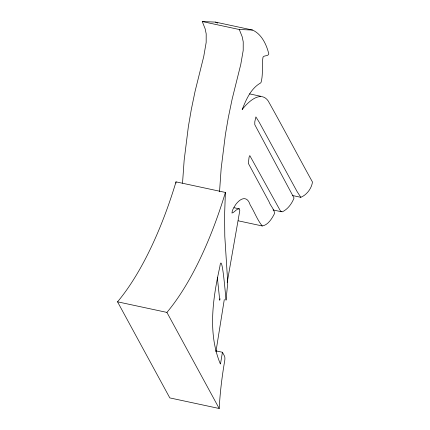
<?xml version="1.0" encoding="UTF-8"?>
<svg xmlns="http://www.w3.org/2000/svg" width="430" height="430" viewBox="0 0 430 430"><rect width="100%" height="100%" fill="white"/><g stroke="black" fill="none" stroke-linecap="round" stroke-linejoin="round"><path stroke-width="0.64" d="M182.524 183.169L184.142 160.401L188.378 126.511L191.275 109.661L195.102 91.203L203.745 56.47L206.169 42.462L206.196 33.857L205.131 28.762L202.261 21.548L215.451 22.097L252.491 30.041C261.676 34.045 266.562 44.736 268.815 53.911C267.868 56.653 264.273 55.035 263.02 57.099C261.628 65.252 263.321 73.847 261.161 81.985C261.048 82.71 260.446 83.151 259.811 83.425C250.523 89.16 246.046 99.851 242.154 109.596C247.594 102.41 260.333 89.978 268.116 100.83C283.23 127.715 297.555 155.036 312.465 182.03C311.659 188.447 306.654 194.962 300.812 197.305L292.362 195.494M219.531 191.78L221.176 168.345L225.411 134.456L228.308 117.605L232.135 99.147L240.778 64.409L243.203 50.407L243.229 41.801L242.171 36.706L239.295 29.514L252.491 30.041M175.961 183.132L176.02 181.858L225.401 192.447L224.589 214.823L224.793 236.231L227.438 277.861L227.384 286.547L226.029 300.172C225.772 298.382 221.977 249.405 219.854 266.713C212.85 298.269 207.593 333.481 220.38 363.979A0.79 0.29 -77.9 0 0 220.52 363.828L222.428 352.272L215.935 350.875M215.914 351.81L224.293 299.543M227.217 282.333L239.795 210.614L239.456 208.889L233.99 207.717M220.09 298.786L219.735 300.237L217.317 277.237M239.188 208.829C236.247 208.776 234.264 212.71 231.958 213.06C232.082 209.899 234.189 207.131 235.737 204.503C240.972 197.569 247.357 195.666 250.228 205.046C254.479 211.818 257.161 219.794 262.262 225.965C268.041 225.067 272.023 218.521 274.534 213.522C274.399 209.179 270.25 205.653 268.965 201.6L248.341 163.373L249.083 157.203L249.803 155.579L279.855 209.915L280.758 211.302L282.327 211.834C287.718 209.286 291.766 203.777 293.937 198.278A1.048 0.387 -77.9 0 0 293.964 197.881L254.786 124.668L254.791 121.76L255.898 116.912L259.15 122.125L297.065 191.522L300.812 197.305M202.261 21.548L239.295 29.514M249.577 93.885L260.623 96.255M273.023 209.937L281.473 211.748M238.22 220.805L262.262 225.965M117.535 301.817L166.915 312.406L219.192 408.5L169.812 397.906L117.535 301.817A214.006 79.34 -77.9 0 0 176.02 181.858M215.451 22.097L217.661 23.118M222.428 352.272L224.412 355.916A5.982 2.22 -77.9 0 1 224.691 360.937A167.743 62.189 -77.9 0 0 219.192 408.5M225.401 192.447A214.006 79.34 -77.9 0 1 166.915 312.406"/></g></svg>
